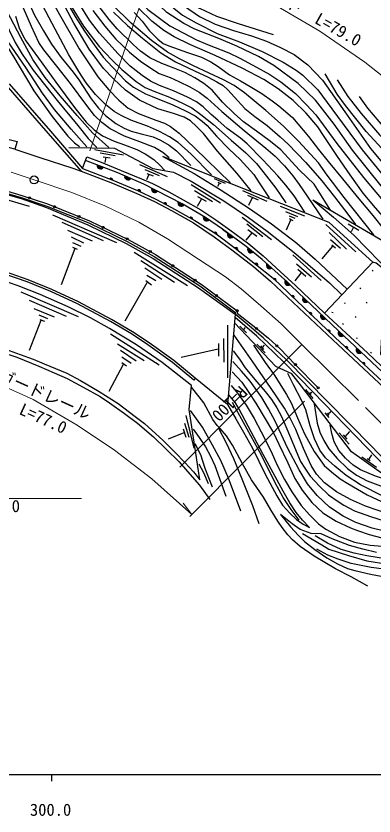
# Model space of a CAD drawing. Units: millimetres at full size, sheet at 1:1000; details may follow other scales. Extents: x 40000 to 680000, y 20000 to 380000.
# Drawn here: x 362628 to 416645, y 198715 to 319524 of the extents above; entities that cross this region are included whole.
import ezdxf
from ezdxf.enums import TextEntityAlignment as Align

# ---------------------------------------------------------------- set-up
doc = ezdxf.new("R2010")
doc.units = ezdxf.units.MM
doc.header["$LTSCALE"] = 1000
doc.linetypes.add('CHAIN', pattern=[18.5, 12, -1.5, 3.5, -1.5])
for name, color, linetype, lineweight in [('M-BGD', 7, 'Continuous', 25), ('M-BMK', 2, 'CHAIN', 13), ('M-BMK-SRVR', 3, 'Continuous', 25), ('M-STR-HTXT', 7, 'Continuous', 13), ('M-TTL-BAND', 7, 'Continuous', 25)]:
    doc.layers.add(name, color=color, linetype=linetype, lineweight=lineweight)
doc.styles.add('ＭＳ ゴシック', font='')
doc.styles.get('ＭＳ ゴシック').set_extended_font_data('MS Gothic')

msp = doc.modelspace()

# ---------------------------------------------------------------- hatches: boundary and pattern name
at = {"layer": 'M-BGD'}
for points in [[(374871, 297029, 0.82357), (375796, 296674)], [(376775, 294912), (377233, 294724, 0.82434)], [(379029, 295386, 0.82357), (379941, 294996)], [(380984, 293185), (381430, 292970, 0.82357)], [(383105, 293529, 0.82357), (383987, 293075)], [(384918, 291234), (385356, 291004, 0.82434)], [(387088, 291461, 0.82357), (387964, 290997)], [(388854, 289052), (389285, 288807, 0.82357)], [(390926, 289264, 0.82357), (391758, 288725)], [(392528, 286787), (392947, 286523, 0.82357)], [(394574, 286744, 0.82357), (395378, 286165)], [(395665, 284512), (396055, 284207, 0.82357)], [(397634, 284500, 0.82357), (398402, 283873)], [(398709, 282134), (399093, 281820, 0.82357)], [(400492, 282116, 0.82357), (401233, 281459)], [(401476, 279857), (401834, 279514, 0.82357)], [(403269, 279636, 0.82357), (403985, 278950)], [(404183, 277272), (404541, 276930, 0.82357)], [(405955, 277062, 0.82357), (406671, 276377)], [(406869, 274707), (407228, 274365, 0.82357)], [(408632, 274479, 0.82357), (409356, 273803)], [(409643, 272059), (410001, 271717, 0.82357)], [(411324, 271912, 0.82357), (412049, 271236)], [(412305, 269553), (412667, 269215, 0.82357)], [(414034, 269363, 0.82357), (414759, 268687)], [(414888, 267147), (415250, 266809, 0.82357)]]:
    msp.add_hatch(color=256, dxfattribs=at).paths.add_polyline_path(points)

# ---------------------------------------------------------------- linework, layer by layer
for p, q in [((374492, 299383), (378870, 298545)), ((375319, 298865), (377569, 298446)), ((375783, 298281), (376819, 298082)), ((376058, 297410), (376224, 298182)), ((374871, 297029), (375796, 296674)), ((381275, 297075), (385416, 295283)), ((382053, 296366), (384221, 295436)), ((379029, 295386), (379941, 294996)), ((382345, 295728), (383317, 295366)), ((382373, 294839), (382664, 295561)), ((392533, 294976), (394168, 294272)), ((354805, 293634), (364610, 290821)), ((389069, 294088), (393481, 291323)), ((393078, 294410), (393516, 294218)), ((393078, 293845), (393324, 294293)), ((381430, 292970), (380984, 293185)), ((383105, 293529), (383987, 293075)), ((389542, 293178), (392291, 291498)), ((396800, 293172), (400489, 291574)), ((397578, 292480), (399173, 291741)), ((387088, 291461), (387964, 290997)), ((390015, 290798), (390627, 291848)), ((390032, 292268), (391310, 291551)), ((397743, 290936), (398301, 292103)), ((402505, 290790), (406181, 289327)), ((403302, 290010), (405091, 289262)), ((368155, 289483), (377786, 285308)), ((389285, 288807), (388854, 289052)), ((390926, 289264), (391758, 288725)), ((396773, 289139), (401164, 285766)), ((403823, 289327), (404685, 288970)), ((403823, 288921), (404376, 288644)), ((369548, 288410), (375785, 285627)), ((397435, 288125), (399884, 286207)), ((403448, 287246), (404083, 288726)), ((409375, 288053), (413914, 283887)), ((412743, 288157), (414339, 287195)), ((413503, 287529), (413186, 286926)), ((370389, 287192), (374102, 285569)), ((392947, 286523), (392528, 286787)), ((393775, 287332), (394576, 286748)), ((394574, 286744), (395378, 286165)), ((398229, 286780), (397325, 285677)), ((397611, 287265), (398979, 286273)), ((409890, 286815), (412498, 284305)), ((370969, 286177), (372797, 285279)), ((371172, 285337), (372391, 284757)), ((410099, 285785), (411580, 284466)), ((371491, 284409), (369461, 278930)), ((371143, 284612), (371868, 284293)), ((396055, 284207), (395665, 284512)), ((397634, 284500), (398402, 283873)), ((408812, 282873), (410421, 284756)), ((410292, 284949), (410824, 284498)), ((380467, 283866), (388484, 278803)), ((404376, 283444), (408656, 279589)), ((381486, 282613), (386552, 279351)), ((382086, 281491), (384646, 279768)), ((399093, 281820), (398709, 282134)), ((400492, 282116), (401233, 281459)), ((404933, 282107), (407207, 280124)), ((416464, 282329), (409160, 274669)), ((382374, 280369), (383731, 279586)), ((404732, 279522), (405646, 280703)), ((405156, 281305), (406360, 280235)), ((416368, 281121), (416529, 281049)), ((379109, 273478), (382400, 279272)), ((382217, 279560), (383079, 278933)), ((401834, 279514), (401476, 279857)), ((403269, 279636), (403985, 278950)), ((363354, 277895), (372009, 274159)), ((414496, 278466), (414657, 278394)), ((404541, 276930), (404183, 277272)), ((405955, 277062), (406671, 276377)), ((364590, 276631), (370183, 274215)), ((412121, 276231), (412282, 276159)), ((415474, 276286), (415635, 276215)), ((365321, 275367), (368384, 274075)), ((366080, 274384), (367372, 273850)), ((395715, 274488), (395821, 274713)), ((395991, 275023), (395986, 274672)), ((407228, 274365), (406869, 274707)), ((408632, 274479), (409356, 273803)), ((410305, 274805), (410466, 274734)), ((364646, 269047), (366445, 273597)), ((366220, 273710), (366923, 273429)), ((411898, 273073), (412058, 273002)), ((413798, 274135), (413959, 274063)), ((394562, 272816), (394562, 264898)), ((396393, 272708), (397390, 271665)), ((397223, 272481), (396948, 272169)), ((410001, 271717), (409643, 272059)), ((411324, 271912), (412049, 271236)), ((376877, 271514), (384239, 266862)), ((393950, 270843), (393974, 267224)), ((413937, 270921), (414098, 270850)), ((377939, 270023), (381987, 267494)), ((393175, 270044), (393175, 268141)), ((398955, 269985), (400232, 268682)), ((399516, 269691), (399965, 269186)), ((400049, 269817), (399755, 269467)), ((412667, 269215), (412305, 269553)), ((378395, 269036), (380747, 267444)), ((387532, 268000), (393128, 269268)), ((414034, 269363), (414759, 268687)), ((416117, 268742), (416278, 268670)), ((378572, 267191), (379305, 266710)), ((378597, 268076), (380014, 267115)), ((415250, 266809), (414888, 267147)), ((376674, 262867), (378825, 266963)), ((389686, 264813), (389463, 264543)), ((406331, 263137), (407429, 261769)), ((406936, 262676), (407127, 262374)), ((407286, 262739), (407047, 262517)), ((410118, 259758), (409709, 259400)), ((388229, 259214), (389451, 254286)), ((409244, 259603), (409833, 258903)), ((409563, 259524), (409833, 259221)), ((388042, 258013), (388705, 255942)), ((385639, 255653), (388022, 256646)), ((387856, 257206), (388249, 255942)), ((411370, 256589), (412917, 254875)), ((411989, 256280), (412543, 255597)), ((412943, 256770), (412259, 255996)), ((414804, 252944), (417045, 251378)), ((415605, 252677), (416046, 252375)), ((416290, 253268), (415861, 252596))]:
    msp.add_line(p, q, dxfattribs=at)
for points in [[(364133, 333010), (365760, 330817), (367230, 328329), (368464, 325645), (370679, 321395), (372817, 317977), (375169, 314941), (377089, 312923), (378584, 311426), (380759, 309643), (382131, 308742), (383405, 308174), (385522, 307352), (386796, 306823), (387972, 306274), (389167, 305647), (390505, 304658), (392409, 303159), (395081, 300791), (397316, 298845), (398892, 297258), (400430, 295343), (401845, 293511), (403320, 291306)], [(398090, 293120), (396002, 295728), (393038, 299108), (390901, 301764), (389846, 302835), (388942, 303671), (387987, 304224), (386397, 304776), (384019, 305495), (381251, 306824), (379141, 308330), (377333, 310020), (375807, 311599), (373680, 314494), (371351, 318466), (369237, 322463), (367839, 324809), (366442, 326735), (364594, 329154), (362965, 330713), (361934, 331283)], [(362588, 329904), (363480, 329290), (364336, 328286), (364987, 327394), (365489, 326483), (369184, 319767), (372149, 314571), (374971, 310325), (376641, 308385), (378165, 306799), (379543, 305630), (381109, 304796), (383706, 303803), (385042, 303323), (385960, 302843), (387234, 301841), (389593, 299588), (395000, 294351)], [(416623, 286493), (412152, 292122), (409574, 295508), (408286, 297346), (405272, 300641), (403006, 302882), (400317, 305243), (397116, 307937), (395531, 309012), (393945, 309863), (391780, 310895), (389417, 311998), (387304, 313063), (385507, 314067), (383087, 315835), (379985, 318442), (377183, 321186), (374873, 324218), (373513, 326542), (371475, 330474)], [(376189, 328749), (377335, 327151), (378879, 324753), (380919, 322279), (382524, 320518), (385831, 318043), (389871, 315945), (391502, 315245), (394730, 313959), (396394, 313167), (398929, 311781), (400910, 310712), (402599, 309558), (404777, 307796), (406441, 306133), (407887, 304589), (411027, 300268), (415087, 295144), (418783, 290722), (421183, 288098), (423896, 284677), (425649, 282216), (426547, 280714)], [(392133, 295562), (389035, 298675), (387097, 300397), (385804, 301291), (384280, 302102), (382491, 302864), (379956, 303791), (378498, 304487), (377416, 305107), (376206, 306084), (374599, 307690), (373207, 309413), (372130, 311135), (370619, 313661), (368531, 317536), (366208, 321900), (364121, 325973), (363108, 327519), (362163, 328413)], [(428613, 279525), (425607, 284468), (424522, 286450), (423082, 288119), (420056, 291060), (417715, 293884), (413415, 299245), (410657, 303196), (407840, 306825), (405206, 309337), (401533, 312049), (399216, 313384), (395952, 314977), (393239, 316124), (389628, 317522), (387954, 318383), (385387, 320051), (381964, 323368), (380103, 325605), (378454, 328066)], [(362606, 326637), (363070, 325776), (363617, 324451), (364462, 321785), (365395, 319644), (366753, 317293), (367979, 315256), (369456, 313232), (371229, 311030), (372107, 309904), (373948, 307000), (375075, 305593), (376119, 304500), (377680, 303302), (378955, 302607), (380016, 302143), (381490, 301729), (383313, 301299), (384440, 300786), (385715, 300007), (386848, 299155), (389019, 296953)], [(380604, 327232), (382316, 324833), (384904, 321996), (387763, 319639), (389836, 318483), (392988, 316898), (396369, 315626), (399750, 314186), (402943, 312559), (404884, 311349), (405914, 310612), (408189, 308359), (410276, 305522), (414852, 299316), (418008, 295450), (420680, 292363), (422830, 290361), (425105, 287920), (426507, 285927), (428615, 282527), (430201, 279690), (430911, 278126)], [(385733, 298088), (384786, 298916), (383537, 299665), (381315, 300519), (378988, 301374), (376845, 302504), (375583, 303437), (374478, 304514), (373318, 305991), (370846, 309342), (368805, 311964), (366806, 314421), (366054, 315529), (364989, 317934), (363396, 321514), (362145, 324120)], [(368920, 324014), (371549, 319442), (372984, 317229), (374402, 315190), (375785, 313323), (377172, 311797), (379144, 309740), (380337, 308755), (382170, 307770), (383161, 307349), (386291, 306105), (388228, 305223), (389680, 304445), (390735, 303650), (391449, 303003), (392884, 301361), (394804, 299391), (396467, 297830), (398490, 295584), (399303, 294305), (400825, 292075)], [(385949, 324343), (387475, 322707), (389241, 321383), (390327, 320703), (392865, 319508), (396139, 318387), (401436, 316732)], [(376627, 299661), (374145, 301882), (371873, 304477), (369294, 307444), (367035, 310240), (365170, 312964), (363366, 316279), (361776, 319262), (360931, 320856), (360347, 321505), (359617, 321975), (359001, 322121), (358335, 321959), (357297, 321294), (355983, 319835), (354084, 317192), (352718, 315469), (350706, 313004), (349294, 311366), (347445, 309599), (346210, 308363), (344928, 306790)], [(406206, 289921), (404606, 292390), (403345, 293990), (402135, 295375), (399866, 297794), (397529, 300208), (396483, 301078), (394504, 302539), (393067, 303786), (392071, 304655), (390872, 305831), (389851, 306549), (388515, 307267), (386397, 308224), (384276, 309034), (382928, 309689), (381667, 310558), (379848, 311949), (378033, 313801), (375207, 316942), (373719, 318898), (372168, 321430)], [(346084, 305732), (348891, 308424), (351292, 310937), (353028, 313094), (354507, 315259), (356259, 318064), (357281, 319475), (357963, 320318), (358530, 320658), (359131, 320723), (359731, 320594), (360072, 320318), (360429, 319864), (361061, 318664), (361597, 317383), (362489, 315502), (363560, 313751), (365215, 311351), (368852, 306755), (371971, 302969), (373512, 301023), (374842, 299677)], [(374211, 320337), (376026, 317981), (377703, 316003), (379736, 314068), (381400, 312682), (382975, 311624), (384236, 310856), (385874, 310213), (387177, 309641), (388866, 308835), (390252, 308041), (391462, 307097), (393698, 305113), (397038, 302215), (400341, 299582), (401719, 298341), (403131, 296879), (404392, 295380), (405375, 294057), (406550, 292314), (408933, 288834)], [(410093, 290220), (408139, 293344), (407610, 294151), (405429, 296267), (402564, 299298), (401052, 300558), (398934, 302145), (396975, 303551), (395538, 304798), (393786, 306536), (392233, 308317), (390973, 309337), (389599, 310194), (388086, 311013), (386107, 311819), (384633, 312336), (382837, 313199), (381400, 314194), (380316, 315240), (377883, 317608), (376670, 319012), (374994, 321192)], [(424111, 282287), (422484, 284394), (421112, 285935), (419018, 288099), (416867, 290559), (415009, 292775), (413043, 295518), (411118, 298304), (409148, 301324), (408158, 302766), (406417, 304831), (404447, 306777), (402198, 308517), (400047, 309945), (396774, 311661), (392657, 313555), (388860, 315228), (386469, 316402), (384913, 317335), (383130, 318764), (381145, 320636)], [(387902, 321098), (390339, 319430), (392679, 318298), (395442, 317320), (398148, 316534), (400431, 315710), (402542, 314770), (404601, 313686), (406673, 312152), (408860, 309832), (412237, 305038), (416121, 299501), (418424, 296759)], [(362555, 319476), (363128, 317746), (363674, 316602), (364090, 315770), (366023, 313177), (368619, 309541), (371444, 305692), (373223, 303485), (374429, 302321), (375672, 301430), (377443, 300628), (379005, 300082), (380874, 299361), (382136, 298722), (383415, 297870), (384333, 297018), (385038, 296231)], [(377337, 320127), (379432, 318107), (381701, 316154), (384503, 313969), (386709, 312621), (389545, 311223), (391630, 310285), (392941, 309605), (393886, 309050), (394592, 308395), (395588, 307249), (397163, 305536), (398643, 304370), (400533, 302984), (402475, 301271), (403714, 300180), (406345, 297394), (408768, 294645), (410678, 292241), (412704, 289619), (413850, 288063)], [(380436, 320043), (381681, 318742), (382714, 317342), (384030, 316041), (384836, 315376), (385676, 315015), (388506, 314026), (390642, 313290), (392015, 312583), (393133, 311876), (394859, 310646), (396500, 309713), (397976, 308873), (399702, 307826), (401301, 306738), (402310, 305983), (404347, 304215), (406739, 301330), (408284, 299358), (409713, 297534), (411906, 294932), (414358, 291913), (416455, 289404), (418209, 287170)], [(373319, 299776), (370937, 302457), (368434, 305419), (366600, 307852), (364128, 311767), (360881, 316411), (360158, 317437), (359757, 318111), (359115, 318496), (358569, 318561), (358119, 318496), (357638, 318079), (357188, 317630), (355839, 315608), (354266, 313009), (353720, 312190), (353046, 311356), (351098, 309235), (347366, 305343)], [(349532, 306054), (350958, 307499), (352840, 309123), (353851, 310291), (354504, 311182), (355376, 312687), (356347, 314488), (357119, 315874), (357714, 316528), (358548, 316738), (359247, 316627), (359851, 316468), (360248, 316262), (360773, 315722), (362139, 313536), (365342, 308214), (368108, 304347), (370471, 301366), (371452, 300385), (372198, 299836)], [(444376, 278413), (441648, 277380), (439537, 276786), (438107, 276764), (436788, 276786), (435358, 277204), (434038, 278149), (432521, 280193), (430013, 284678), (428600, 287238), (426951, 289568), (424509, 292492), (422042, 295138), (419051, 298215), (415484, 302092), (412336, 306033), (411104, 307703), (409256, 310781)], [(361609, 309271), (367816, 302134), (372666, 296482), (377233, 294724), (380984, 293185), (383720, 291863), (386115, 290605), (389594, 288632), (392819, 286604), (395705, 284480), (398785, 282072), (401412, 279917), (410782, 270971), (420091, 262299)], [(411104, 309880), (412709, 307374), (414689, 304780), (417460, 301593), (420413, 298547), (423405, 295624), (425560, 293447), (426528, 292458), (427342, 291425), (427936, 290524), (428793, 289007), (430204, 285850), (431876, 283124), (433745, 280816), (435307, 279454), (436473, 278640), (437964, 278025), (438846, 277972), (440028, 277972), (441439, 278324), (442991, 278818), (444508, 279488)], [(361094, 309136), (367438, 301807), (372435, 296077), (377201, 294269), (380835, 292741), (383545, 291508), (386106, 290163), (389390, 288272), (392538, 286190), (395403, 284082), (398473, 281682), (401017, 279478), (410439, 270608), (419749, 261934)], [(414418, 307389), (415681, 305625), (419082, 301560), (422638, 297806), (425239, 295251), (426554, 293796), (427998, 292014), (429335, 290055), (431066, 287128), (432815, 284398), (434116, 282456), (435703, 280586), (436736, 279838), (437948, 279357), (438733, 279232), (439998, 279303), (441442, 279624), (443064, 280105), (444597, 280746)], [(370600, 299681), (377474, 299552), (383249, 296516), (386373, 295956), (389070, 294566), (393981, 291611), (397697, 289117), (400529, 287046), (404869, 283603), (409915, 279238), (411803, 277440)], [(362459, 299401), (366213, 298180), (371196, 296560), (372435, 296077)], [(372666, 296482), (373293, 298237), (375471, 297460), (378488, 296217), (381552, 294958), (383216, 294212), (385688, 292953), (387837, 291784), (390497, 290276), (392801, 288734), (394885, 287257), (397747, 285097), (399911, 283322), (402508, 280944), (404797, 278809), (409160, 274669), (415667, 268660), (418819, 265647), (421756, 263945), (426642, 259123), (431128, 254689), (437125, 253242)], [(437042, 252784), (430607, 254413), (421426, 263466), (418761, 264922), (411266, 271973), (403157, 279744), (399796, 282740), (397350, 284728), (393791, 287320), (391204, 289108), (387721, 291138), (381936, 294139), (377994, 295831), (373104, 297708)], [(436775, 251297), (437199, 253657), (434508, 254807), (432208, 256162), (426845, 260923), (422417, 264868), (417692, 268415), (417909, 272924), (418353, 275977), (418405, 278351), (417935, 281456), (416993, 282219), (416464, 282329), (409904, 288321), (402758, 291146), (393203, 294946), (384791, 298319)], [(384791, 298319), (389518, 295732), (393455, 293336), (397846, 290446), (401172, 288117), (405014, 285199), (407744, 282793), (412613, 278290)], [(341161, 296603), (345878, 296052), (349826, 295418), (354401, 294573), (357713, 293772), (363411, 292094), (367279, 290812), (373596, 288268), (379399, 285481), (383496, 283209), (390357, 278760), (395821, 274713)], [(341202, 296951), (345926, 296399), (349885, 295763), (354474, 294916), (357804, 294110), (363516, 292428), (367400, 291141), (373737, 288588), (379560, 285792), (383676, 283510), (390556, 279048), (395991, 275023)], [(357650, 293555), (363406, 291963), (367206, 290623), (373465, 287998), (379236, 285171), (383316, 282909), (390162, 278469), (395715, 274488), (394557, 260857), (389686, 264813), (386439, 267489), (382736, 270165), (380230, 271816), (377042, 273696), (372046, 276352), (368014, 278238), (364457, 279683), (361054, 280885)], [(407424, 291748), (431953, 277420), (434586, 268061), (437434, 261898), (436513, 260853), (436965, 254550), (439352, 256257), (441212, 256308), (442569, 256710), (443801, 257312), (444605, 257890), (445660, 259020), (445937, 259472), (444354, 269172), (450198, 279566), (454502, 287637), (455684, 289494)], [(407424, 291748), (410522, 289143), (413580, 286429), (417535, 282424), (425051, 274672), (432595, 266891), (435868, 263458), (437434, 261898)], [(380616, 259047), (382012, 257965), (383171, 256941), (384801, 255463), (386651, 253618), (388118, 252122), (389434, 250671), (390356, 249492), (389734, 253866), (388772, 260091), (389124, 263746), (384698, 267202), (380795, 269853), (376718, 272354), (373886, 273933), (370474, 275601), (366263, 277488), (362977, 278758), (360008, 279786), (357252, 280736), (353522, 281786), (349757, 282756), (347467, 283260), (345945, 283547)], [(389464, 264543), (386225, 267212), (382537, 269877), (380045, 271519), (376871, 273390), (371889, 276039), (367874, 277917), (364333, 279356), (360943, 280552)], [(423528, 246977), (416248, 254578), (409672, 261253), (403430, 267624), (399927, 270916), (397512, 273012), (395715, 274488)], [(395986, 274672), (398564, 272615), (400744, 270868), (402509, 269243), (404776, 266892), (408219, 263382)], [(422468, 247183), (413273, 253733), (405692, 263627), (404268, 265498), (401834, 266612), (395604, 273178)], [(423528, 246977), (422993, 246636), (415563, 254381), (407490, 262738), (403017, 267229), (398963, 271166), (395673, 273989)], [(347383, 271976), (350704, 271404), (353224, 270832), (355714, 270193), (357584, 269641), (360042, 268935), (362740, 267994), (366066, 266641), (368375, 265655), (370369, 264759), (372745, 263460), (375322, 262049), (376752, 261097), (378980, 259516), (380957, 258025), (383351, 255991), (385274, 254123), (387271, 252197), (388529, 250724), (390326, 248677), (391890, 246503)], [(428497, 242354), (425454, 242599), (422410, 243270), (418860, 244300), (415353, 245498), (413095, 246496), (410968, 247690), (409182, 249002), (407988, 250359), (407186, 251635), (406006, 254206), (404860, 257104), (404041, 258690), (403158, 260325), (401013, 263404), (398344, 267301), (395529, 271310)], [(360476, 269419), (363271, 268417), (365228, 267707), (366899, 267014), (370272, 265563), (372346, 264489), (375186, 262821), (378023, 261016), (380616, 259047)], [(398458, 269806), (400242, 267222), (401567, 265325), (403432, 262382), (404152, 261123), (405086, 258826), (406149, 256422), (407607, 253750), (409113, 251657), (410209, 250676), (411534, 249629), (412715, 248904), (415628, 247220), (418524, 245863), (420952, 245022), (423145, 244368), (427023, 243404)], [(395415, 268952), (396364, 267726), (397215, 266418), (398688, 264652), (400210, 262820), (401191, 261626), (401977, 260367), (402665, 259054), (403499, 257173), (404319, 255254), (405169, 253194), (405562, 252246), (406200, 251264), (407018, 250038), (408427, 248545), (409769, 247237), (411241, 246207), (412079, 245646), (413699, 244812), (416120, 243929), (418198, 243275)], [(434274, 239700), (428664, 240352), (425236, 240821), (420686, 241413), (418422, 241698), (416349, 242172), (413881, 243029), (412004, 243987), (409943, 245333), (408086, 247107), (406628, 248854), (405335, 251012), (403600, 254304), (401717, 258364), (400735, 260212), (399720, 261929), (397984, 264388), (396659, 265909), (395350, 267331)], [(395221, 265808), (396682, 264236), (397778, 262667), (398799, 261049), (400220, 258708), (401465, 256592), (402299, 254891), (403660, 252025), (404717, 249676), (405808, 247941), (407261, 246064), (408941, 244498), (410928, 243240), (413109, 242214), (414153, 241844), (415918, 241208), (417827, 240715), (421671, 240209), (425501, 239639), (429357, 239068), (432193, 238721), (434948, 238640), (439538, 238843)], [(425616, 244532), (423570, 244990), (421034, 245889), (418089, 246985), (414620, 248702), (412444, 250157), (410739, 251538), (409348, 252813), (408497, 253974), (407661, 255664), (407023, 257626), (406351, 260067), (405762, 261392), (404484, 263849), (403649, 265550)], [(415720, 233442), (413196, 234817), (410832, 236032), (407622, 237932), (405525, 239400), (404350, 240441), (403655, 241162), (402800, 242297), (402144, 243222), (401103, 244957), (399979, 246883), (398964, 248311), (398161, 249503), (396732, 252012), (395275, 254713), (394380, 256141), (393459, 257249), (392963, 257694), (392335, 258615), (390959, 261115), (390251, 262036), (389099, 263494)], [(395107, 263739), (396026, 262574), (397349, 260758), (398560, 258764), (399638, 256742), (401118, 253739), (401970, 251811), (403136, 249526), (404257, 247643), (405648, 245604), (406931, 244200), (408280, 242834), (409359, 242025), (411427, 240947), (413729, 240084), (416067, 239617), (420338, 239279)], [(394557, 260857), (395778, 258673), (396966, 256694), (398308, 254254), (400221, 250341), (401966, 247086), (402848, 245658), (403942, 244442), (404930, 243472), (405936, 242802), (406906, 242291), (405847, 243401), (404912, 244565), (403962, 246009), (402956, 247761), (399922, 253324), (396323, 260166), (395723, 261098), (394686, 262372)], [(405356, 243412), (404156, 244999), (402917, 246798), (401755, 249004), (399698, 253106), (395272, 261164)], [(407594, 260967), (408068, 258024), (408461, 256683), (409066, 255424), (409819, 254165), (411080, 252688), (412635, 251200), (414026, 250202), (415599, 249330), (418413, 248284), (420017, 247662), (422504, 246959)], [(396531, 244736), (394692, 249752), (393543, 252395), (392278, 254731), (390745, 257450), (388964, 259961)], [(419477, 249167), (416875, 250017), (414617, 250982), (413488, 251718), (412326, 252732), (411361, 253893), (410616, 255219), (410262, 256464), (410026, 257776)], [(389366, 257124), (390247, 255879), (391224, 254443), (391952, 253065), (392642, 251648), (394290, 247033)], [(393159, 257280), (394347, 255059), (395458, 252723), (396723, 249641), (398314, 245597), (399272, 242893)], [(392278, 248374), (391167, 251169), (390496, 253275), (389673, 254941)], [(390228, 251897), (390918, 250576), (391608, 248929)], [(417032, 238499), (414939, 238989), (412950, 239552), (410337, 240546), (408675, 241303), (407170, 241351), (405523, 242004), (404276, 242819), (402545, 244243), (404068, 242360), (405256, 241069), (406176, 240149), (407705, 238963), (409531, 237702), (411119, 236782), (412662, 236072), (413757, 235765), (416094, 235258), (422826, 233963)], [(405880, 241360), (408750, 239650), (409845, 239021), (412803, 238052), (415559, 237260), (418711, 236729)], [(418374, 237569), (415589, 237987), (413650, 238389), (411687, 238955), (409631, 239901), (407781, 241033)], [(420139, 235756), (416204, 236218), (413206, 236843), (411248, 237501), (409681, 238088), (408009, 238990)]]:
    msp.add_lwpolyline(points, dxfattribs=at)
msp.add_lwpolyline([(362459, 299401), (360151, 299998), (358030, 300531), (355062, 301159), (352078, 301677), (352439, 302179), (352926, 302477), (353554, 302650), (354198, 302681), (362805, 300594)], close=True, dxfattribs=at)
for centre in [(364646, 292053), (368420, 290730), (372131, 289235), (375784, 287605), (379389, 285874), (382893, 283944), (386282, 281819), (389638, 279643), (392893, 277317), (395991, 275023), (398936, 272317), (401984, 269727), (404791, 266876), (408219, 263382)]:
    msp.add_circle(centre, 150, dxfattribs=at)
for centre, radius, start, end in [((375368, 296942), 505, 170.1002, 327.99494), ((376986, 294774), 252, 348.68899, 146.68955), ((379523, 295280), 505, 167.87935, 325.77409), ((381186, 293034), 252, 345.32365, 143.21839), ((383590, 293388), 505, 163.83342, 321.72816), ((385115, 291077), 252, 343.29354, 141.2941), ((387571, 291315), 505, 163.10315, 320.99789), ((389046, 288887), 252, 341.48541, 139.38015), ((391395, 289076), 505, 158.12141, 316.01615), ((392712, 286614), 252, 338.89152, 136.78625), ((395032, 286533), 505, 155.26492, 313.15966), ((395830, 284321), 252, 333.03355, 130.92829), ((398079, 284261), 505, 151.84422, 309.73896), ((398870, 281939), 252, 331.69638, 129.59112), ((400927, 281860), 505, 149.50659, 307.40133), ((401622, 279650), 252, 327.3774, 125.27214), ((403694, 279363), 505, 147.29768, 305.19242), ((404329, 277066), 252, 327.3774, 125.27214), ((406380, 276790), 505, 147.29768, 305.19242), ((407015, 274501), 252, 327.3774, 125.27214), ((409060, 274212), 505, 148.0443, 305.93904), ((409789, 271853), 252, 327.3774, 125.27214), ((411753, 271645), 505, 148.0443, 305.93904), ((412453, 269348), 252, 328.08063, 125.97537), ((414462, 269096), 505, 148.0443, 305.93904), ((415036, 266942), 252, 328.08063, 125.97537)]:
    msp.add_arc(centre, radius, start, end, dxfattribs=at)
at = {"layer": 'M-BMK'}
msp.add_lwpolyline([(361898, 295918), (365349, 294764), (371033, 292858), (376023, 290869), (381140, 288376), (385468, 285850), (390141, 282811), (394219, 280153), (396624, 278301), (399588, 275750), (402642, 273016), (405765, 269918), (426466, 249403)], dxfattribs=at)
at = {"layer": 'M-BMK-SRVR'}
msp.add_circle((365349, 294764), 600, dxfattribs=at)
at = {"layer": 'M-STR-HTXT'}
for p, q in [((373765, 299164), (387459, 339037)), ((405765, 269918), (387326, 251403)), ((406135, 261363), (388842, 243949)), ((389152, 244261), (387840, 245942))]:
    msp.add_line(p, q, dxfattribs=at)
for points in [[(383956, 328837), (390833, 326229), (396765, 323658), (402554, 320730), (408456, 317255), (415245, 312541), (419783, 308970), (424126, 305112), (429628, 299699), (432901, 296255), (434268, 295288), (435784, 294393), (437600, 293727), (439787, 293378)], [(372528, 246684), (333943, 246684), (358824, 284496)], [(337745, 270973), (346053, 268985), (352471, 266937), (358943, 264430), (365199, 261600), (371833, 257720), (377492, 253936), (383132, 249624), (389152, 244261)]]:
    msp.add_lwpolyline(points, dxfattribs=at)
at = {"layer": 'M-TTL-BAND'}
for p, q in [((40000, 205000), (579000, 205000)), ((368000, 205000), (368000, 204000))]:
    msp.add_line(p, q, dxfattribs=at)

# ---------------------------------------------------------------- texts
at = {"layer": 'M-STR-HTXT', "style": 'ＭＳ ゴシック'}
for s, rotation, p in [('ストンガード\u3000L=79.0', 330.569, (392035, 326649)), ('ガードレール', 335.662, (359486, 264185)), ('R=100', 225.118, (396027, 264192)), ('L=77.0', 335.662, (362731, 258960))]:
    msp.add_text(s, height=1833, rotation=rotation, dxfattribs=at).set_placement(p, align=Align.BOTTOM_LEFT)
msp.add_text('W=1.4 H=1.7 L=70.0', height=1833, dxfattribs=at).set_placement((340781, 244058), align=Align.BOTTOM_LEFT)
at = {"layer": 'M-TTL-BAND', "style": 'ＭＳ ゴシック'}
msp.add_text('300.0', height=1833, dxfattribs=at).set_placement((367844, 198195), align=Align.BOTTOM_CENTER)

doc.saveas('drawing.dxf')
